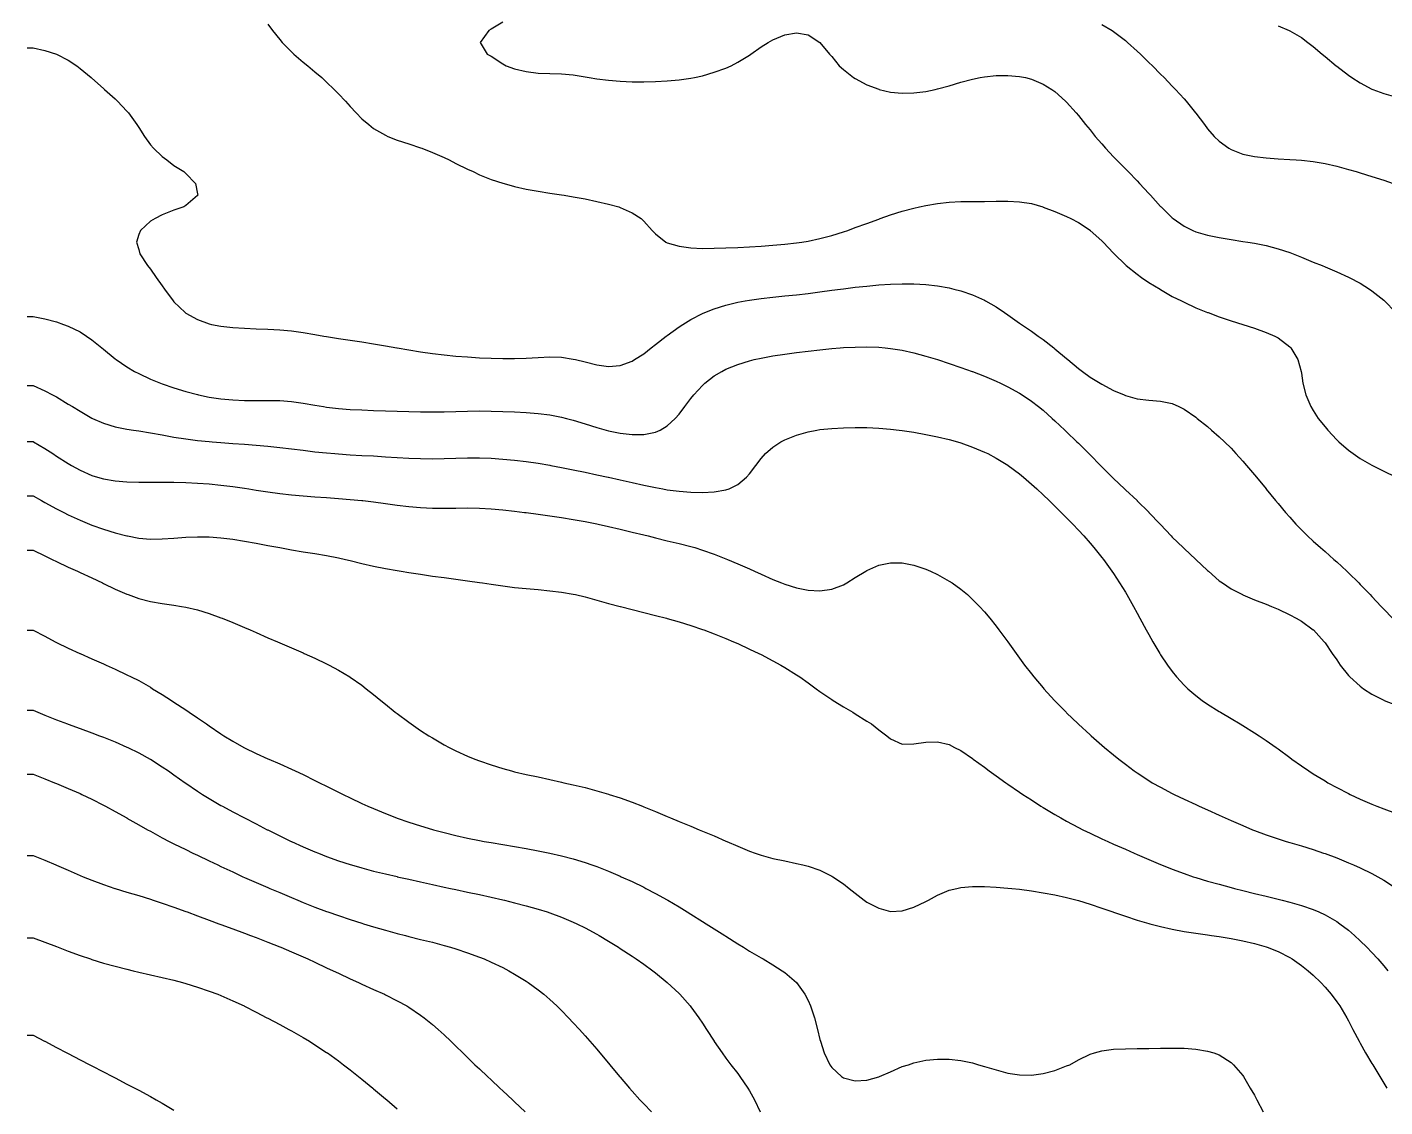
# Model space of a CAD drawing. Header units: inches. Extents: x 2679276 to 2679656, y 1246784 to 1247152.
# Drawn here: x 2679276 to 2679333.8, y 1246928.5 to 1246974.4 of the extents above; entities that cross this region are included whole.
import ezdxf

# ---------------------------------------------------------------- set-up
doc = ezdxf.new("R2010")
doc.units = ezdxf.units.IN
doc.header["$MEASUREMENT"] = 0
for name, color, linetype in [('458', 7, 'Continuous'), ('459', 7, 'Continuous'), ('460', 7, 'Continuous'), ('461', 7, 'Continuous'), ('462', 7, 'Continuous'), ('463', 7, 'Continuous'), ('464', 7, 'Continuous'), ('465', 7, 'Continuous'), ('466', 7, 'Continuous'), ('467', 7, 'Continuous'), ('468', 7, 'Continuous'), ('469', 7, 'Continuous'), ('470', 7, 'Continuous'), ('471', 7, 'Continuous'), ('472', 7, 'Continuous'), ('473', 7, 'Continuous')]:
    doc.layers.add(name, color=color, linetype=linetype)

msp = doc.modelspace()

# ---------------------------------------------------------------- linework, layer by layer
at = {"layer": '458', "elevation": 458}
msp.add_lwpolyline([(2679329.25, 1246974.454), (2679329.729, 1246974.25), (2679329.75, 1246974.241), (2679330.25, 1246973.953), (2679330.518, 1246973.75), (2679330.75, 1246973.576), (2679331.131, 1246973.25), (2679331.25, 1246973.153), (2679331.727, 1246972.75), (2679331.75, 1246972.732), (2679332.25, 1246972.352), (2679332.392, 1246972.25), (2679332.75, 1246972.026), (2679333.25, 1246971.764), (2679333.283, 1246971.75), (2679333.75, 1246971.571), (2679334.25, 1246971.43)], dxfattribs=at)
at = {"layer": '459', "elevation": 459}
msp.add_lwpolyline([(2679321.75, 1246974.514), (2679322.189, 1246974.25), (2679322.25, 1246974.207), (2679322.75, 1246973.826), (2679322.845, 1246973.75), (2679323.25, 1246973.381), (2679323.396, 1246973.25), (2679323.75, 1246972.898), (2679323.906, 1246972.75), (2679324.25, 1246972.398), (2679324.403, 1246972.25), (2679324.75, 1246971.888), (2679324.888, 1246971.75), (2679325.25, 1246971.346), (2679325.338, 1246971.25), (2679325.737, 1246970.75), (2679325.75, 1246970.732), (2679326.117, 1246970.25), (2679326.25, 1246970.075), (2679326.538, 1246969.75), (2679326.75, 1246969.541), (2679327.149, 1246969.25), (2679327.25, 1246969.191), (2679327.75, 1246968.999), (2679328.25, 1246968.89), (2679328.75, 1246968.833), (2679329.25, 1246968.8), (2679329.75, 1246968.771), (2679330.017, 1246968.75), (2679330.25, 1246968.733), (2679330.75, 1246968.676), (2679331.25, 1246968.59), (2679331.75, 1246968.478), (2679332.25, 1246968.347), (2679332.583, 1246968.25), (2679332.75, 1246968.202), (2679333.25, 1246968.046), (2679333.75, 1246967.884), (2679334.158, 1246967.75)], dxfattribs=at)
at = {"layer": '460', "elevation": 460}
msp.add_lwpolyline([(2679296.25, 1246974.613), (2679295.75, 1246974.309), (2679295.648, 1246974.25), (2679295.289, 1246973.75), (2679295.583, 1246973.25), (2679295.75, 1246973.159), (2679296.25, 1246972.838), (2679296.395, 1246972.75), (2679296.75, 1246972.627), (2679297.25, 1246972.505), (2679297.75, 1246972.444), (2679298.25, 1246972.425), (2679298.75, 1246972.415), (2679299.25, 1246972.372), (2679299.75, 1246972.286), (2679299.919, 1246972.25), (2679300.25, 1246972.205), (2679300.75, 1246972.142), (2679301.25, 1246972.097), (2679301.75, 1246972.074), (2679302.25, 1246972.069), (2679302.75, 1246972.08), (2679303.25, 1246972.108), (2679303.75, 1246972.154), (2679304.25, 1246972.222), (2679304.409, 1246972.25), (2679304.75, 1246972.33), (2679305.25, 1246972.477), (2679305.75, 1246972.657), (2679305.965, 1246972.75), (2679306.25, 1246972.905), (2679306.75, 1246973.208), (2679306.811, 1246973.25), (2679307.25, 1246973.556), (2679307.55, 1246973.75), (2679307.75, 1246973.865), (2679308.25, 1246974.069), (2679308.75, 1246974.149), (2679309.25, 1246974.066), (2679309.75, 1246973.75), (2679309.75, 1246973.75), (2679310.15, 1246973.25), (2679310.25, 1246973.143), (2679310.567, 1246972.75), (2679310.75, 1246972.592), (2679311.184, 1246972.25), (2679311.25, 1246972.209), (2679311.75, 1246971.938), (2679312.25, 1246971.755), (2679312.268, 1246971.75), (2679312.75, 1246971.636), (2679313.25, 1246971.589), (2679313.75, 1246971.601), (2679314.25, 1246971.663), (2679314.657, 1246971.75), (2679314.75, 1246971.769), (2679315.25, 1246971.905), (2679315.75, 1246972.053), (2679316.25, 1246972.186), (2679316.565, 1246972.25), (2679316.75, 1246972.286), (2679317.25, 1246972.34), (2679317.75, 1246972.347), (2679318.25, 1246972.302), (2679318.493, 1246972.25), (2679318.75, 1246972.186), (2679319.25, 1246971.976), (2679319.616, 1246971.75), (2679319.75, 1246971.654), (2679320.2, 1246971.25), (2679320.25, 1246971.201), (2679320.651, 1246970.75), (2679320.75, 1246970.636), (2679321.061, 1246970.25), (2679321.25, 1246970.022), (2679321.47, 1246969.75), (2679321.75, 1246969.427), (2679321.902, 1246969.25), (2679322.25, 1246968.88), (2679322.371, 1246968.75), (2679322.75, 1246968.37), (2679322.866, 1246968.25), (2679323.25, 1246967.859), (2679323.354, 1246967.75), (2679323.75, 1246967.323), (2679323.817, 1246967.25), (2679324.25, 1246966.773), (2679324.272, 1246966.75), (2679324.75, 1246966.284), (2679324.793, 1246966.25), (2679325.25, 1246965.93), (2679325.62, 1246965.75), (2679325.75, 1246965.694), (2679326.25, 1246965.545), (2679326.75, 1246965.441), (2679327.25, 1246965.36), (2679327.75, 1246965.284), (2679327.962, 1246965.25), (2679328.25, 1246965.203), (2679328.75, 1246965.103), (2679329.25, 1246964.972), (2679329.75, 1246964.803), (2679329.89, 1246964.75), (2679330.25, 1246964.609), (2679330.75, 1246964.402), (2679331.123, 1246964.25), (2679331.25, 1246964.195), (2679331.75, 1246963.991), (2679332.25, 1246963.762), (2679332.277, 1246963.75), (2679332.75, 1246963.498), (2679333.148, 1246963.25), (2679333.25, 1246963.175), (2679333.75, 1246962.778), (2679333.783, 1246962.75), (2679334.25, 1246962.277)], dxfattribs=at)
at = {"layer": '461', "elevation": 461}
msp.add_lwpolyline([(2679286.25, 1246974.519), (2679286.446, 1246974.25), (2679286.75, 1246973.876), (2679286.859, 1246973.75), (2679287.25, 1246973.35), (2679287.357, 1246973.25), (2679287.75, 1246972.908), (2679287.945, 1246972.75), (2679288.25, 1246972.493), (2679288.539, 1246972.25), (2679288.75, 1246972.054), (2679289.069, 1246971.75), (2679289.25, 1246971.556), (2679289.546, 1246971.25), (2679289.75, 1246971.015), (2679290.013, 1246970.75), (2679290.25, 1246970.497), (2679290.543, 1246970.25), (2679290.75, 1246970.083), (2679291.25, 1246969.795), (2679291.358, 1246969.75), (2679291.75, 1246969.592), (2679292.25, 1246969.426), (2679292.75, 1246969.267), (2679292.797, 1246969.25), (2679293.25, 1246969.068), (2679293.75, 1246968.847), (2679293.967, 1246968.75), (2679294.25, 1246968.599), (2679294.75, 1246968.35), (2679294.982, 1246968.25), (2679295.25, 1246968.115), (2679295.75, 1246967.914), (2679296.25, 1246967.763), (2679296.3, 1246967.75), (2679296.75, 1246967.623), (2679297.25, 1246967.51), (2679297.75, 1246967.418), (2679298.25, 1246967.339), (2679298.75, 1246967.266), (2679298.855, 1246967.25), (2679299.25, 1246967.181), (2679299.75, 1246967.087), (2679300.25, 1246966.986), (2679300.75, 1246966.87), (2679301.194, 1246966.75), (2679301.25, 1246966.73), (2679301.75, 1246966.502), (2679302.134, 1246966.25), (2679302.25, 1246966.142), (2679302.612, 1246965.75), (2679302.75, 1246965.608), (2679303.188, 1246965.25), (2679303.25, 1246965.22), (2679303.75, 1246965.072), (2679304.25, 1246965.007), (2679304.75, 1246964.986), (2679305.25, 1246964.988), (2679305.75, 1246965.003), (2679306.25, 1246965.026), (2679306.75, 1246965.053), (2679307.25, 1246965.082), (2679307.75, 1246965.115), (2679308.25, 1246965.158), (2679308.75, 1246965.215), (2679308.977, 1246965.25), (2679309.25, 1246965.295), (2679309.75, 1246965.404), (2679310.25, 1246965.536), (2679310.75, 1246965.69), (2679310.932, 1246965.75), (2679311.25, 1246965.866), (2679311.75, 1246966.05), (2679312.25, 1246966.231), (2679312.308, 1246966.25), (2679312.75, 1246966.409), (2679313.25, 1246966.569), (2679313.75, 1246966.702), (2679313.985, 1246966.75), (2679314.25, 1246966.812), (2679314.75, 1246966.897), (2679315.25, 1246966.952), (2679315.75, 1246966.979), (2679316.25, 1246966.986), (2679316.75, 1246966.984), (2679317.25, 1246966.988), (2679317.75, 1246966.994), (2679318.25, 1246966.969), (2679318.75, 1246966.887), (2679319.233, 1246966.75), (2679319.25, 1246966.745), (2679319.75, 1246966.553), (2679320.25, 1246966.341), (2679320.423, 1246966.25), (2679320.75, 1246966.087), (2679321.25, 1246965.757), (2679321.258, 1246965.75), (2679321.75, 1246965.304), (2679321.801, 1246965.25), (2679322.25, 1246964.778), (2679322.276, 1246964.75), (2679322.75, 1246964.287), (2679322.791, 1246964.25), (2679323.25, 1246963.881), (2679323.436, 1246963.75), (2679323.75, 1246963.535), (2679324.227, 1246963.25), (2679324.25, 1246963.235), (2679324.75, 1246962.941), (2679325.147, 1246962.75), (2679325.25, 1246962.69), (2679325.75, 1246962.455), (2679326.25, 1246962.26), (2679326.279, 1246962.25), (2679326.75, 1246962.067), (2679327.25, 1246961.898), (2679327.75, 1246961.751), (2679327.753, 1246961.75), (2679328.25, 1246961.586), (2679328.75, 1246961.406), (2679329.115, 1246961.25), (2679329.25, 1246961.172), (2679329.75, 1246960.798), (2679329.802, 1246960.75), (2679330.1, 1246960.25), (2679330.239, 1246959.75), (2679330.25, 1246959.678), (2679330.312, 1246959.25), (2679330.431, 1246958.75), (2679330.648, 1246958.25), (2679330.75, 1246958.083), (2679330.963, 1246957.75), (2679331.25, 1246957.386), (2679331.364, 1246957.25), (2679331.75, 1246956.837), (2679331.843, 1246956.75), (2679332.25, 1246956.395), (2679332.453, 1246956.25), (2679332.75, 1246956.047), (2679333.25, 1246955.76), (2679333.269, 1246955.75), (2679333.75, 1246955.498), (2679334.25, 1246955.262)], dxfattribs=at)
at = {"layer": '462', "elevation": 462}
msp.add_lwpolyline([(2679276, 1246973.512), (2679276.25, 1246973.512), (2679276.75, 1246973.409), (2679277.245, 1246973.25), (2679277.25, 1246973.248), (2679277.75, 1246972.986), (2679278.108, 1246972.75), (2679278.25, 1246972.642), (2679278.722, 1246972.25), (2679278.75, 1246972.226), (2679279.25, 1246971.791), (2679279.296, 1246971.75), (2679279.75, 1246971.344), (2679279.848, 1246971.25), (2679280.25, 1246970.822), (2679280.312, 1246970.75), (2679280.671, 1246970.25), (2679280.75, 1246970.123), (2679280.998, 1246969.75), (2679281.25, 1246969.389), (2679281.375, 1246969.25), (2679281.75, 1246968.89), (2679281.947, 1246968.75), (2679282.25, 1246968.517), (2679282.67, 1246968.25), (2679282.75, 1246968.165), (2679283.171, 1246967.75), (2679283.25, 1246967.303), (2679283.26, 1246967.25), (2679283.25, 1246967.238), (2679282.75, 1246966.808), (2679282.673, 1246966.75), (2679282.25, 1246966.61), (2679281.75, 1246966.414), (2679281.455, 1246966.25), (2679281.25, 1246966.143), (2679280.827, 1246965.75), (2679280.75, 1246965.578), (2679280.659, 1246965.25), (2679280.75, 1246964.933), (2679280.801, 1246964.75), (2679281.13, 1246964.25), (2679281.25, 1246964.097), (2679281.498, 1246963.75), (2679281.75, 1246963.394), (2679281.846, 1246963.25), (2679282.214, 1246962.75), (2679282.25, 1246962.709), (2679282.726, 1246962.25), (2679282.75, 1246962.232), (2679283.25, 1246961.959), (2679283.75, 1246961.773), (2679283.848, 1246961.75), (2679284.25, 1246961.676), (2679284.75, 1246961.621), (2679285.25, 1246961.588), (2679285.75, 1246961.566), (2679286.25, 1246961.546), (2679286.75, 1246961.519), (2679287.25, 1246961.475), (2679287.75, 1246961.408), (2679288.25, 1246961.324), (2679288.636, 1246961.25), (2679288.75, 1246961.232), (2679289.25, 1246961.153), (2679289.75, 1246961.077), (2679290.25, 1246961.002), (2679290.75, 1246960.925), (2679291.25, 1246960.84), (2679291.736, 1246960.75), (2679291.75, 1246960.748), (2679292.25, 1246960.665), (2679292.75, 1246960.584), (2679293.25, 1246960.511), (2679293.75, 1246960.451), (2679294.25, 1246960.402), (2679294.75, 1246960.363), (2679295.25, 1246960.332), (2679295.75, 1246960.309), (2679296.25, 1246960.297), (2679296.75, 1246960.299), (2679297.25, 1246960.319), (2679297.75, 1246960.347), (2679298.25, 1246960.366), (2679298.75, 1246960.35), (2679299.25, 1246960.273), (2679299.342, 1246960.25), (2679299.75, 1246960.151), (2679300.25, 1246960.027), (2679300.75, 1246959.954), (2679301.25, 1246959.997), (2679301.75, 1246960.186), (2679301.852, 1246960.25), (2679302.25, 1246960.502), (2679302.563, 1246960.75), (2679302.75, 1246960.89), (2679303.203, 1246961.25), (2679303.25, 1246961.284), (2679303.75, 1246961.643), (2679303.913, 1246961.75), (2679304.25, 1246961.953), (2679304.75, 1246962.211), (2679304.842, 1246962.25), (2679305.25, 1246962.412), (2679305.75, 1246962.567), (2679306.25, 1246962.69), (2679306.561, 1246962.75), (2679306.75, 1246962.785), (2679307.25, 1246962.856), (2679307.75, 1246962.913), (2679308.25, 1246962.962), (2679308.75, 1246963.012), (2679309.25, 1246963.068), (2679309.75, 1246963.132), (2679310.25, 1246963.2), (2679310.626, 1246963.25), (2679310.75, 1246963.267), (2679311.25, 1246963.329), (2679311.75, 1246963.383), (2679312.25, 1246963.429), (2679312.75, 1246963.462), (2679313.25, 1246963.479), (2679313.75, 1246963.476), (2679314.25, 1246963.448), (2679314.75, 1246963.39), (2679315.25, 1246963.3), (2679315.45, 1246963.25), (2679315.75, 1246963.173), (2679316.25, 1246963.002), (2679316.75, 1246962.779), (2679316.801, 1246962.75), (2679317.25, 1246962.491), (2679317.606, 1246962.25), (2679317.75, 1246962.155), (2679318.25, 1246961.803), (2679318.325, 1246961.75), (2679318.75, 1246961.458), (2679319.041, 1246961.25), (2679319.25, 1246961.102), (2679319.703, 1246960.75), (2679319.75, 1246960.713), (2679320.25, 1246960.295), (2679320.305, 1246960.25), (2679320.75, 1246959.878), (2679320.928, 1246959.75), (2679321.25, 1246959.511), (2679321.676, 1246959.25), (2679321.75, 1246959.202), (2679322.25, 1246958.943), (2679322.696, 1246958.75), (2679322.75, 1246958.723), (2679323.25, 1246958.579), (2679323.75, 1246958.519), (2679324.25, 1246958.479), (2679324.75, 1246958.378), (2679325.034, 1246958.25), (2679325.25, 1246958.149), (2679325.75, 1246957.801), (2679325.81, 1246957.75), (2679326.25, 1246957.399), (2679326.416, 1246957.25), (2679326.75, 1246956.97), (2679326.97, 1246956.75), (2679327.25, 1246956.484), (2679327.457, 1246956.25), (2679327.75, 1246955.931), (2679327.901, 1246955.75), (2679328.25, 1246955.343), (2679328.327, 1246955.25), (2679328.74, 1246954.75), (2679328.75, 1246954.738), (2679329.146, 1246954.25), (2679329.25, 1246954.128), (2679329.565, 1246953.75), (2679329.75, 1246953.543), (2679330.013, 1246953.25), (2679330.25, 1246953.008), (2679330.508, 1246952.75), (2679330.75, 1246952.528), (2679331.058, 1246952.25), (2679331.25, 1246952.084), (2679331.628, 1246951.75), (2679331.75, 1246951.642), (2679332.175, 1246951.25), (2679332.25, 1246951.178), (2679332.685, 1246950.75), (2679332.75, 1246950.683), (2679333.171, 1246950.25), (2679333.25, 1246950.165), (2679333.645, 1246949.75), (2679333.75, 1246949.635), (2679334.124, 1246949.25)], dxfattribs=at)
at = {"layer": '463', "elevation": 463}
msp.add_lwpolyline([(2679276, 1246962.086), (2679276.25, 1246962.086), (2679276.75, 1246961.985), (2679277.25, 1246961.855), (2679277.552, 1246961.75), (2679277.75, 1246961.676), (2679278.25, 1246961.428), (2679278.528, 1246961.25), (2679278.75, 1246961.098), (2679279.181, 1246960.75), (2679279.25, 1246960.695), (2679279.75, 1246960.285), (2679279.794, 1246960.25), (2679280.25, 1246959.938), (2679280.563, 1246959.75), (2679280.75, 1246959.654), (2679281.25, 1246959.425), (2679281.677, 1246959.25), (2679281.75, 1246959.223), (2679282.25, 1246959.051), (2679282.75, 1246958.896), (2679283.25, 1246958.761), (2679283.301, 1246958.75), (2679283.75, 1246958.66), (2679284.25, 1246958.585), (2679284.75, 1246958.537), (2679285.25, 1246958.516), (2679285.75, 1246958.514), (2679286.25, 1246958.516), (2679286.75, 1246958.506), (2679287.25, 1246958.467), (2679287.75, 1246958.397), (2679288.25, 1246958.312), (2679288.62, 1246958.25), (2679288.75, 1246958.23), (2679289.25, 1246958.17), (2679289.75, 1246958.133), (2679290.25, 1246958.11), (2679290.75, 1246958.093), (2679291.25, 1246958.075), (2679291.75, 1246958.055), (2679292.25, 1246958.037), (2679292.75, 1246958.025), (2679293.25, 1246958.026), (2679293.75, 1246958.036), (2679294.25, 1246958.05), (2679294.75, 1246958.062), (2679295.25, 1246958.067), (2679295.75, 1246958.06), (2679296.25, 1246958.045), (2679296.75, 1246958.023), (2679297.25, 1246957.995), (2679297.75, 1246957.956), (2679298.25, 1246957.896), (2679298.75, 1246957.804), (2679298.953, 1246957.75), (2679299.25, 1246957.674), (2679299.75, 1246957.519), (2679300.25, 1246957.362), (2679300.651, 1246957.25), (2679300.75, 1246957.224), (2679301.25, 1246957.126), (2679301.75, 1246957.07), (2679302.25, 1246957.072), (2679302.75, 1246957.164), (2679302.947, 1246957.25), (2679303.25, 1246957.428), (2679303.59, 1246957.75), (2679303.75, 1246957.933), (2679303.991, 1246958.25), (2679304.25, 1246958.59), (2679304.379, 1246958.75), (2679304.75, 1246959.157), (2679304.854, 1246959.25), (2679305.25, 1246959.56), (2679305.573, 1246959.75), (2679305.75, 1246959.844), (2679306.25, 1246960.046), (2679306.75, 1246960.2), (2679306.952, 1246960.25), (2679307.25, 1246960.317), (2679307.75, 1246960.409), (2679308.25, 1246960.484), (2679308.75, 1246960.548), (2679309.25, 1246960.609), (2679309.75, 1246960.668), (2679310.25, 1246960.72), (2679310.61, 1246960.75), (2679310.75, 1246960.761), (2679311.25, 1246960.785), (2679311.75, 1246960.791), (2679312.25, 1246960.774), (2679312.52, 1246960.75), (2679312.75, 1246960.729), (2679313.25, 1246960.65), (2679313.75, 1246960.541), (2679314.25, 1246960.405), (2679314.75, 1246960.251), (2679314.754, 1246960.25), (2679315.25, 1246960.089), (2679315.75, 1246959.922), (2679316.235, 1246959.75), (2679316.25, 1246959.745), (2679316.75, 1246959.553), (2679317.25, 1246959.339), (2679317.433, 1246959.25), (2679317.75, 1246959.098), (2679318.25, 1246958.82), (2679318.357, 1246958.75), (2679318.75, 1246958.489), (2679319.055, 1246958.25), (2679319.25, 1246958.094), (2679319.634, 1246957.75), (2679319.75, 1246957.646), (2679320.169, 1246957.25), (2679320.25, 1246957.173), (2679320.688, 1246956.75), (2679320.75, 1246956.69), (2679321.194, 1246956.25), (2679321.25, 1246956.195), (2679321.691, 1246955.75), (2679321.75, 1246955.69), (2679322.194, 1246955.25), (2679322.25, 1246955.193), (2679322.716, 1246954.75), (2679322.75, 1246954.717), (2679323.249, 1246954.25), (2679323.25, 1246954.249), (2679323.75, 1246953.757), (2679323.757, 1246953.75), (2679324.232, 1246953.25), (2679324.25, 1246953.23), (2679324.707, 1246952.75), (2679324.75, 1246952.703), (2679325.218, 1246952.25), (2679325.25, 1246952.217), (2679325.75, 1246951.751), (2679325.751, 1246951.75), (2679326.25, 1246951.28), (2679326.285, 1246951.25), (2679326.75, 1246950.843), (2679326.883, 1246950.75), (2679327.25, 1246950.499), (2679327.739, 1246950.25), (2679327.75, 1246950.244), (2679328.25, 1246950.036), (2679328.75, 1246949.84), (2679328.973, 1246949.75), (2679329.25, 1246949.63), (2679329.75, 1246949.396), (2679330.02, 1246949.25), (2679330.25, 1246949.116), (2679330.75, 1246948.752), (2679330.753, 1246948.75), (2679331.212, 1246948.25), (2679331.25, 1246948.205), (2679331.56, 1246947.75), (2679331.75, 1246947.478), (2679331.902, 1246947.25), (2679332.25, 1246946.815), (2679332.307, 1246946.75), (2679332.75, 1246946.35), (2679332.885, 1246946.25), (2679333.25, 1246946.015), (2679333.75, 1246945.759), (2679333.77, 1246945.75), (2679334.25, 1246945.558)], dxfattribs=at)
at = {"layer": '464', "elevation": 464}
msp.add_lwpolyline([(2679276, 1246959.152), (2679276.25, 1246959.152), (2679276.75, 1246958.928), (2679277.081, 1246958.75), (2679277.25, 1246958.661), (2679277.75, 1246958.362), (2679277.928, 1246958.25), (2679278.25, 1246958.052), (2679278.75, 1246957.764), (2679278.78, 1246957.75), (2679279.25, 1246957.545), (2679279.75, 1246957.397), (2679280.25, 1246957.295), (2679280.521, 1246957.25), (2679280.75, 1246957.215), (2679281.25, 1246957.133), (2679281.75, 1246957.044), (2679282.25, 1246956.956), (2679282.75, 1246956.876), (2679283.25, 1246956.812), (2679283.75, 1246956.761), (2679283.881, 1246956.75), (2679284.25, 1246956.72), (2679284.75, 1246956.684), (2679285.25, 1246956.649), (2679285.75, 1246956.611), (2679286.25, 1246956.568), (2679286.75, 1246956.516), (2679287.25, 1246956.457), (2679287.75, 1246956.393), (2679288.25, 1246956.332), (2679288.75, 1246956.279), (2679289.094, 1246956.25), (2679289.25, 1246956.237), (2679289.75, 1246956.205), (2679290.25, 1246956.178), (2679290.75, 1246956.151), (2679291.25, 1246956.121), (2679291.75, 1246956.088), (2679292.25, 1246956.058), (2679292.75, 1246956.037), (2679293.25, 1246956.033), (2679293.75, 1246956.044), (2679294.25, 1246956.06), (2679294.75, 1246956.072), (2679295.25, 1246956.071), (2679295.75, 1246956.053), (2679296.25, 1246956.019), (2679296.75, 1246955.971), (2679297.25, 1246955.912), (2679297.75, 1246955.841), (2679298.25, 1246955.759), (2679298.298, 1246955.75), (2679298.75, 1246955.666), (2679299.25, 1246955.566), (2679299.75, 1246955.461), (2679300.25, 1246955.355), (2679300.738, 1246955.25), (2679300.75, 1246955.247), (2679301.25, 1246955.133), (2679301.75, 1246955.018), (2679302.25, 1246954.906), (2679302.75, 1246954.803), (2679303.06, 1246954.75), (2679303.25, 1246954.717), (2679303.75, 1246954.652), (2679304.25, 1246954.61), (2679304.75, 1246954.596), (2679305.25, 1246954.62), (2679305.75, 1246954.706), (2679305.887, 1246954.75), (2679306.25, 1246954.934), (2679306.626, 1246955.25), (2679306.75, 1246955.396), (2679307.019, 1246955.75), (2679307.25, 1246956.039), (2679307.436, 1246956.25), (2679307.75, 1246956.524), (2679308.08, 1246956.75), (2679308.25, 1246956.84), (2679308.75, 1246957.042), (2679309.25, 1246957.182), (2679309.619, 1246957.25), (2679309.75, 1246957.272), (2679310.25, 1246957.324), (2679310.75, 1246957.352), (2679311.25, 1246957.362), (2679311.75, 1246957.356), (2679312.25, 1246957.332), (2679312.75, 1246957.292), (2679313.119, 1246957.25), (2679313.25, 1246957.235), (2679313.75, 1246957.16), (2679314.25, 1246957.071), (2679314.75, 1246956.968), (2679315.25, 1246956.849), (2679315.602, 1246956.75), (2679315.75, 1246956.705), (2679316.25, 1246956.526), (2679316.75, 1246956.319), (2679316.892, 1246956.25), (2679317.25, 1246956.062), (2679317.75, 1246955.759), (2679317.763, 1246955.75), (2679318.25, 1246955.385), (2679318.415, 1246955.25), (2679318.75, 1246954.958), (2679318.98, 1246954.75), (2679319.25, 1246954.496), (2679319.509, 1246954.25), (2679319.75, 1246954.015), (2679320.018, 1246953.75), (2679320.25, 1246953.515), (2679320.508, 1246953.25), (2679320.75, 1246952.994), (2679320.976, 1246952.75), (2679321.25, 1246952.441), (2679321.415, 1246952.25), (2679321.75, 1246951.838), (2679321.819, 1246951.75), (2679322.182, 1246951.25), (2679322.25, 1246951.147), (2679322.506, 1246950.75), (2679322.75, 1246950.351), (2679322.811, 1246950.25), (2679323.093, 1246949.75), (2679323.25, 1246949.463), (2679323.368, 1246949.25), (2679323.64, 1246948.75), (2679323.75, 1246948.551), (2679323.919, 1246948.25), (2679324.215, 1246947.75), (2679324.25, 1246947.695), (2679324.543, 1246947.25), (2679324.75, 1246946.974), (2679324.928, 1246946.75), (2679325.25, 1246946.402), (2679325.405, 1246946.25), (2679325.75, 1246945.955), (2679326.02, 1246945.75), (2679326.25, 1246945.592), (2679326.75, 1246945.279), (2679326.797, 1246945.25), (2679327.25, 1246944.983), (2679327.641, 1246944.75), (2679327.75, 1246944.686), (2679328.25, 1246944.377), (2679328.441, 1246944.25), (2679328.75, 1246944.048), (2679329.165, 1246943.75), (2679329.25, 1246943.691), (2679329.75, 1246943.319), (2679329.841, 1246943.25), (2679330.25, 1246942.961), (2679330.556, 1246942.75), (2679330.75, 1246942.628), (2679331.25, 1246942.324), (2679331.377, 1246942.25), (2679331.75, 1246942.046), (2679332.25, 1246941.785), (2679332.323, 1246941.75), (2679332.75, 1246941.551), (2679333.25, 1246941.332), (2679333.455, 1246941.25), (2679333.75, 1246941.133), (2679334.25, 1246940.951)], dxfattribs=at)
at = {"layer": '465', "elevation": 465}
msp.add_lwpolyline([(2679276, 1246956.761), (2679276.25, 1246956.761), (2679276.269, 1246956.75), (2679276.75, 1246956.47), (2679277.094, 1246956.25), (2679277.25, 1246956.15), (2679277.75, 1246955.829), (2679277.885, 1246955.75), (2679278.25, 1246955.547), (2679278.75, 1246955.323), (2679278.988, 1246955.25), (2679279.25, 1246955.172), (2679279.75, 1246955.087), (2679280.25, 1246955.047), (2679280.75, 1246955.036), (2679281.25, 1246955.037), (2679281.75, 1246955.038), (2679282.25, 1246955.035), (2679282.75, 1246955.023), (2679283.25, 1246954.998), (2679283.75, 1246954.959), (2679284.25, 1246954.909), (2679284.75, 1246954.848), (2679285.25, 1246954.778), (2679285.44, 1246954.75), (2679285.75, 1246954.702), (2679286.25, 1246954.625), (2679286.75, 1246954.555), (2679287.25, 1246954.498), (2679287.75, 1246954.454), (2679288.25, 1246954.418), (2679288.75, 1246954.385), (2679289.25, 1246954.348), (2679289.75, 1246954.305), (2679290.25, 1246954.255), (2679290.293, 1246954.25), (2679290.75, 1246954.193), (2679291.25, 1246954.126), (2679291.75, 1246954.057), (2679292.25, 1246953.997), (2679292.75, 1246953.953), (2679293.25, 1246953.93), (2679293.75, 1246953.928), (2679294.25, 1246953.934), (2679294.75, 1246953.938), (2679295.25, 1246953.927), (2679295.75, 1246953.898), (2679296.25, 1246953.854), (2679296.75, 1246953.8), (2679297.167, 1246953.75), (2679297.25, 1246953.74), (2679297.75, 1246953.673), (2679298.25, 1246953.603), (2679298.75, 1246953.529), (2679299.25, 1246953.448), (2679299.75, 1246953.36), (2679300.25, 1246953.263), (2679300.314, 1246953.25), (2679300.75, 1246953.153), (2679301.25, 1246953.034), (2679301.75, 1246952.913), (2679302.25, 1246952.793), (2679302.43, 1246952.75), (2679302.75, 1246952.67), (2679303.25, 1246952.547), (2679303.75, 1246952.427), (2679304.25, 1246952.299), (2679304.42, 1246952.25), (2679304.75, 1246952.149), (2679305.25, 1246951.974), (2679305.75, 1246951.776), (2679305.813, 1246951.75), (2679306.25, 1246951.561), (2679306.75, 1246951.343), (2679306.962, 1246951.25), (2679307.25, 1246951.119), (2679307.75, 1246950.899), (2679308.118, 1246950.75), (2679308.25, 1246950.696), (2679308.75, 1246950.536), (2679309.25, 1246950.438), (2679309.75, 1246950.417), (2679310.25, 1246950.488), (2679310.75, 1246950.674), (2679310.896, 1246950.75), (2679311.25, 1246950.974), (2679311.699, 1246951.25), (2679311.75, 1246951.282), (2679312.25, 1246951.5), (2679312.75, 1246951.604), (2679313.25, 1246951.601), (2679313.75, 1246951.506), (2679314.25, 1246951.341), (2679314.457, 1246951.25), (2679314.75, 1246951.112), (2679315.25, 1246950.83), (2679315.373, 1246950.75), (2679315.75, 1246950.48), (2679316.024, 1246950.25), (2679316.25, 1246950.046), (2679316.537, 1246949.75), (2679316.75, 1246949.52), (2679316.975, 1246949.25), (2679317.25, 1246948.912), (2679317.371, 1246948.75), (2679317.741, 1246948.25), (2679317.75, 1246948.238), (2679318.098, 1246947.75), (2679318.25, 1246947.546), (2679318.461, 1246947.25), (2679318.75, 1246946.881), (2679318.85, 1246946.75), (2679319.25, 1246946.279), (2679319.275, 1246946.25), (2679319.735, 1246945.75), (2679319.75, 1246945.734), (2679320.226, 1246945.25), (2679320.25, 1246945.227), (2679320.746, 1246944.75), (2679320.75, 1246944.746), (2679321.25, 1246944.288), (2679321.292, 1246944.25), (2679321.75, 1246943.849), (2679321.863, 1246943.75), (2679322.25, 1246943.428), (2679322.466, 1246943.25), (2679322.75, 1246943.032), (2679323.127, 1246942.75), (2679323.25, 1246942.666), (2679323.75, 1246942.341), (2679323.899, 1246942.25), (2679324.25, 1246942.053), (2679324.75, 1246941.79), (2679324.831, 1246941.75), (2679325.25, 1246941.551), (2679325.75, 1246941.319), (2679325.899, 1246941.25), (2679326.25, 1246941.091), (2679326.75, 1246940.863), (2679326.997, 1246940.75), (2679327.25, 1246940.639), (2679327.75, 1246940.423), (2679328.161, 1246940.25), (2679328.25, 1246940.216), (2679328.75, 1246940.031), (2679329.25, 1246939.86), (2679329.593, 1246939.75), (2679329.75, 1246939.704), (2679330.25, 1246939.557), (2679330.75, 1246939.401), (2679331.188, 1246939.25), (2679331.25, 1246939.23), (2679331.75, 1246939.046), (2679332.25, 1246938.843), (2679332.462, 1246938.75), (2679332.75, 1246938.623), (2679333.25, 1246938.381), (2679333.498, 1246938.25), (2679333.75, 1246938.108), (2679334.25, 1246937.779)], dxfattribs=at)
at = {"layer": '466', "elevation": 466}
msp.add_lwpolyline([(2679276, 1246954.451), (2679276.25, 1246954.451), (2679276.613, 1246954.25), (2679276.75, 1246954.176), (2679277.25, 1246953.908), (2679277.558, 1246953.75), (2679277.75, 1246953.653), (2679278.25, 1246953.419), (2679278.659, 1246953.25), (2679278.75, 1246953.212), (2679279.25, 1246953.032), (2679279.75, 1246952.879), (2679280.25, 1246952.753), (2679280.269, 1246952.75), (2679280.75, 1246952.66), (2679281.25, 1246952.617), (2679281.75, 1246952.623), (2679282.25, 1246952.659), (2679282.75, 1246952.697), (2679283.25, 1246952.716), (2679283.75, 1246952.704), (2679284.25, 1246952.666), (2679284.75, 1246952.605), (2679285.25, 1246952.527), (2679285.75, 1246952.437), (2679286.25, 1246952.343), (2679286.75, 1246952.252), (2679286.761, 1246952.25), (2679287.25, 1246952.16), (2679287.75, 1246952.078), (2679288.25, 1246951.997), (2679288.75, 1246951.912), (2679289.25, 1246951.815), (2679289.551, 1246951.75), (2679289.75, 1246951.703), (2679290.25, 1246951.583), (2679290.75, 1246951.468), (2679291.25, 1246951.365), (2679291.75, 1246951.276), (2679291.919, 1246951.25), (2679292.25, 1246951.194), (2679292.75, 1246951.117), (2679293.25, 1246951.044), (2679293.75, 1246950.975), (2679294.25, 1246950.906), (2679294.75, 1246950.837), (2679295.25, 1246950.768), (2679295.379, 1246950.75), (2679295.75, 1246950.693), (2679296.25, 1246950.622), (2679296.75, 1246950.56), (2679297.25, 1246950.508), (2679297.75, 1246950.463), (2679298.25, 1246950.415), (2679298.75, 1246950.353), (2679299.25, 1246950.27), (2679299.348, 1246950.25), (2679299.75, 1246950.151), (2679300.25, 1246950.015), (2679300.75, 1246949.88), (2679301.25, 1246949.753), (2679301.262, 1246949.75), (2679301.75, 1246949.617), (2679302.25, 1246949.49), (2679302.75, 1246949.367), (2679303.22, 1246949.25), (2679303.25, 1246949.242), (2679303.75, 1246949.09), (2679304.25, 1246948.933), (2679304.75, 1246948.768), (2679304.801, 1246948.75), (2679305.25, 1246948.577), (2679305.75, 1246948.38), (2679306.071, 1246948.25), (2679306.25, 1246948.17), (2679306.75, 1246947.937), (2679307.151, 1246947.75), (2679307.25, 1246947.698), (2679307.75, 1246947.43), (2679308.087, 1246947.25), (2679308.25, 1246947.153), (2679308.75, 1246946.844), (2679308.889, 1246946.75), (2679309.25, 1246946.494), (2679309.588, 1246946.25), (2679309.75, 1246946.131), (2679310.25, 1246945.789), (2679310.313, 1246945.75), (2679310.75, 1246945.475), (2679311.148, 1246945.25), (2679311.25, 1246945.186), (2679311.75, 1246944.873), (2679311.941, 1246944.75), (2679312.25, 1246944.504), (2679312.594, 1246944.25), (2679312.75, 1246944.118), (2679313.25, 1246943.894), (2679313.75, 1246943.898), (2679314.25, 1246943.976), (2679314.75, 1246943.992), (2679315.25, 1246943.87), (2679315.474, 1246943.75), (2679315.75, 1246943.613), (2679316.25, 1246943.272), (2679316.278, 1246943.25), (2679316.75, 1246942.904), (2679316.951, 1246942.75), (2679317.25, 1246942.542), (2679317.66, 1246942.25), (2679317.75, 1246942.191), (2679318.25, 1246941.85), (2679318.393, 1246941.75), (2679318.75, 1246941.518), (2679319.159, 1246941.25), (2679319.25, 1246941.196), (2679319.75, 1246940.897), (2679319.998, 1246940.75), (2679320.25, 1246940.613), (2679320.75, 1246940.348), (2679320.941, 1246940.25), (2679321.25, 1246940.101), (2679321.75, 1246939.866), (2679322, 1246939.75), (2679322.25, 1246939.639), (2679322.75, 1246939.416), (2679323.12, 1246939.25), (2679323.25, 1246939.193), (2679323.75, 1246938.977), (2679324.25, 1246938.764), (2679324.284, 1246938.75), (2679324.75, 1246938.567), (2679325.25, 1246938.383), (2679325.637, 1246938.25), (2679325.75, 1246938.214), (2679326.25, 1246938.065), (2679326.75, 1246937.926), (2679327.25, 1246937.791), (2679327.402, 1246937.75), (2679327.75, 1246937.663), (2679328.25, 1246937.539), (2679328.75, 1246937.417), (2679329.25, 1246937.295), (2679329.43, 1246937.25), (2679329.75, 1246937.17), (2679330.25, 1246937.028), (2679330.75, 1246936.854), (2679330.994, 1246936.75), (2679331.25, 1246936.63), (2679331.75, 1246936.34), (2679331.884, 1246936.25), (2679332.25, 1246935.971), (2679332.511, 1246935.75), (2679332.75, 1246935.526), (2679333.031, 1246935.25), (2679333.25, 1246935.022), (2679333.501, 1246934.75), (2679333.75, 1246934.463), (2679333.922, 1246934.25)], dxfattribs=at)
at = {"layer": '467', "elevation": 467}
msp.add_lwpolyline([(2679276, 1246952.148), (2679276.25, 1246952.148), (2679276.75, 1246951.901), (2679277.069, 1246951.75), (2679277.25, 1246951.662), (2679277.75, 1246951.427), (2679278.145, 1246951.25), (2679278.25, 1246951.2), (2679278.75, 1246950.963), (2679279.202, 1246950.75), (2679279.25, 1246950.726), (2679279.75, 1246950.481), (2679280.25, 1246950.268), (2679280.301, 1246950.25), (2679280.75, 1246950.089), (2679281.25, 1246949.96), (2679281.75, 1246949.87), (2679282.25, 1246949.798), (2679282.569, 1246949.75), (2679282.75, 1246949.717), (2679283.25, 1246949.603), (2679283.75, 1246949.45), (2679284.25, 1246949.271), (2679284.306, 1246949.25), (2679284.75, 1246949.06), (2679285.25, 1246948.848), (2679285.493, 1246948.75), (2679285.75, 1246948.634), (2679286.25, 1246948.419), (2679286.652, 1246948.25), (2679286.75, 1246948.206), (2679287.25, 1246947.986), (2679287.75, 1246947.768), (2679287.791, 1246947.75), (2679288.25, 1246947.541), (2679288.75, 1246947.303), (2679288.857, 1246947.25), (2679289.25, 1246947.044), (2679289.741, 1246946.75), (2679289.75, 1246946.745), (2679290.25, 1246946.398), (2679290.438, 1246946.25), (2679290.75, 1246946.006), (2679291.052, 1246945.75), (2679291.25, 1246945.592), (2679291.668, 1246945.25), (2679291.75, 1246945.189), (2679292.25, 1246944.818), (2679292.343, 1246944.75), (2679292.75, 1246944.476), (2679293.094, 1246944.25), (2679293.25, 1246944.155), (2679293.75, 1246943.866), (2679293.962, 1246943.75), (2679294.25, 1246943.608), (2679294.75, 1246943.38), (2679295.057, 1246943.25), (2679295.25, 1246943.179), (2679295.75, 1246943.009), (2679296.25, 1246942.854), (2679296.614, 1246942.75), (2679296.75, 1246942.717), (2679297.25, 1246942.604), (2679297.75, 1246942.496), (2679298.25, 1246942.386), (2679298.75, 1246942.272), (2679298.841, 1246942.25), (2679299.25, 1246942.159), (2679299.75, 1246942.039), (2679300.25, 1246941.907), (2679300.75, 1246941.76), (2679300.781, 1246941.75), (2679301.25, 1246941.604), (2679301.75, 1246941.426), (2679302.191, 1246941.25), (2679302.25, 1246941.227), (2679302.75, 1246941.024), (2679303.25, 1246940.811), (2679303.392, 1246940.75), (2679303.75, 1246940.604), (2679304.25, 1246940.398), (2679304.607, 1246940.25), (2679304.75, 1246940.191), (2679305.25, 1246939.985), (2679305.75, 1246939.766), (2679305.788, 1246939.75), (2679306.25, 1246939.549), (2679306.75, 1246939.338), (2679306.997, 1246939.25), (2679307.25, 1246939.161), (2679307.75, 1246939.028), (2679308.25, 1246938.92), (2679308.75, 1246938.816), (2679309.02, 1246938.75), (2679309.25, 1246938.694), (2679309.75, 1246938.525), (2679310.25, 1246938.279), (2679310.295, 1246938.25), (2679310.75, 1246937.951), (2679310.996, 1246937.75), (2679311.25, 1246937.551), (2679311.628, 1246937.25), (2679311.75, 1246937.167), (2679312.25, 1246936.905), (2679312.75, 1246936.771), (2679313.25, 1246936.793), (2679313.75, 1246936.952), (2679314.25, 1246937.191), (2679314.367, 1246937.25), (2679314.75, 1246937.465), (2679315.25, 1246937.674), (2679315.573, 1246937.75), (2679315.75, 1246937.79), (2679316.25, 1246937.834), (2679316.75, 1246937.831), (2679317.25, 1246937.806), (2679317.75, 1246937.767), (2679317.911, 1246937.75), (2679318.25, 1246937.715), (2679318.75, 1246937.647), (2679319.25, 1246937.565), (2679319.75, 1246937.471), (2679320.25, 1246937.363), (2679320.701, 1246937.25), (2679320.75, 1246937.238), (2679321.25, 1246937.083), (2679321.75, 1246936.914), (2679322.221, 1246936.75), (2679322.25, 1246936.74), (2679322.75, 1246936.566), (2679323.25, 1246936.406), (2679323.75, 1246936.263), (2679323.799, 1246936.25), (2679324.25, 1246936.13), (2679324.75, 1246936.016), (2679325.25, 1246935.922), (2679325.75, 1246935.844), (2679326.25, 1246935.774), (2679326.418, 1246935.75), (2679326.75, 1246935.7), (2679327.25, 1246935.617), (2679327.75, 1246935.521), (2679328.25, 1246935.406), (2679328.75, 1246935.265), (2679328.794, 1246935.25), (2679329.25, 1246935.063), (2679329.75, 1246934.81), (2679329.85, 1246934.75), (2679330.25, 1246934.47), (2679330.53, 1246934.25), (2679330.75, 1246934.055), (2679331.067, 1246933.75), (2679331.25, 1246933.552), (2679331.511, 1246933.25), (2679331.75, 1246932.93), (2679331.878, 1246932.75), (2679332.178, 1246932.25), (2679332.25, 1246932.115), (2679332.441, 1246931.75), (2679332.701, 1246931.25), (2679332.75, 1246931.161), (2679332.977, 1246930.75), (2679333.25, 1246930.303), (2679333.282, 1246930.25), (2679333.581, 1246929.75), (2679333.75, 1246929.466), (2679333.878, 1246929.25)], dxfattribs=at)
at = {"layer": '468', "elevation": 468}
msp.add_lwpolyline([(2679276, 1246948.743), (2679276.25, 1246948.743), (2679276.75, 1246948.478), (2679277.193, 1246948.25), (2679277.25, 1246948.221), (2679277.75, 1246947.98), (2679278.244, 1246947.75), (2679278.25, 1246947.747), (2679278.75, 1246947.526), (2679279.25, 1246947.303), (2679279.367, 1246947.25), (2679279.75, 1246947.081), (2679280.25, 1246946.845), (2679280.433, 1246946.75), (2679280.75, 1246946.593), (2679281.25, 1246946.309), (2679281.343, 1246946.25), (2679281.75, 1246946.004), (2679282.138, 1246945.75), (2679282.25, 1246945.68), (2679282.75, 1246945.349), (2679282.895, 1246945.25), (2679283.25, 1246945.013), (2679283.628, 1246944.75), (2679283.75, 1246944.667), (2679284.25, 1246944.329), (2679284.373, 1246944.25), (2679284.75, 1246944.015), (2679285.22, 1246943.75), (2679285.25, 1246943.733), (2679285.75, 1246943.494), (2679286.25, 1246943.266), (2679286.286, 1246943.25), (2679286.75, 1246943.05), (2679287.25, 1246942.822), (2679287.403, 1246942.75), (2679287.75, 1246942.591), (2679288.25, 1246942.349), (2679288.447, 1246942.25), (2679288.75, 1246942.104), (2679289.25, 1246941.852), (2679289.448, 1246941.75), (2679289.75, 1246941.606), (2679290.25, 1246941.368), (2679290.5, 1246941.25), (2679290.75, 1246941.145), (2679291.25, 1246940.938), (2679291.723, 1246940.75), (2679291.75, 1246940.74), (2679292.25, 1246940.571), (2679292.75, 1246940.412), (2679293.25, 1246940.263), (2679293.298, 1246940.25), (2679293.75, 1246940.133), (2679294.25, 1246940.009), (2679294.75, 1246939.894), (2679295.25, 1246939.789), (2679295.458, 1246939.75), (2679295.75, 1246939.698), (2679296.25, 1246939.616), (2679296.75, 1246939.534), (2679297.25, 1246939.447), (2679297.75, 1246939.354), (2679298.25, 1246939.251), (2679298.255, 1246939.25), (2679298.75, 1246939.139), (2679299.25, 1246939.007), (2679299.75, 1246938.853), (2679300.042, 1246938.75), (2679300.25, 1246938.677), (2679300.75, 1246938.482), (2679301.25, 1246938.268), (2679301.291, 1246938.25), (2679301.75, 1246938.041), (2679302.25, 1246937.798), (2679302.344, 1246937.75), (2679302.75, 1246937.538), (2679303.25, 1246937.26), (2679303.267, 1246937.25), (2679303.75, 1246936.966), (2679304.102, 1246936.75), (2679304.25, 1246936.659), (2679304.75, 1246936.347), (2679304.906, 1246936.25), (2679305.25, 1246936.032), (2679305.699, 1246935.75), (2679305.75, 1246935.717), (2679306.25, 1246935.4), (2679306.5, 1246935.25), (2679306.75, 1246935.088), (2679307.25, 1246934.792), (2679307.328, 1246934.75), (2679307.75, 1246934.497), (2679308.145, 1246934.25), (2679308.25, 1246934.175), (2679308.749, 1246933.75), (2679308.75, 1246933.748), (2679309.113, 1246933.25), (2679309.25, 1246932.988), (2679309.354, 1246932.75), (2679309.514, 1246932.25), (2679309.643, 1246931.75), (2679309.75, 1246931.319), (2679309.769, 1246931.25), (2679309.934, 1246930.75), (2679310.17, 1246930.25), (2679310.25, 1246930.126), (2679310.666, 1246929.75), (2679310.75, 1246929.693), (2679311.25, 1246929.566), (2679311.75, 1246929.598), (2679312.25, 1246929.736), (2679312.289, 1246929.75), (2679312.75, 1246929.951), (2679313.25, 1246930.169), (2679313.515, 1246930.25), (2679313.75, 1246930.335), (2679314.25, 1246930.44), (2679314.75, 1246930.487), (2679315.25, 1246930.484), (2679315.75, 1246930.434), (2679316.25, 1246930.327), (2679316.495, 1246930.25), (2679316.75, 1246930.18), (2679317.25, 1246930.027), (2679317.75, 1246929.896), (2679318.25, 1246929.819), (2679318.75, 1246929.807), (2679319.25, 1246929.871), (2679319.75, 1246930.007), (2679320.25, 1246930.196), (2679320.385, 1246930.25), (2679320.75, 1246930.455), (2679321.25, 1246930.695), (2679321.439, 1246930.75), (2679321.75, 1246930.843), (2679322.25, 1246930.909), (2679322.75, 1246930.928), (2679323.25, 1246930.935), (2679323.75, 1246930.946), (2679324.25, 1246930.956), (2679324.75, 1246930.958), (2679325.25, 1246930.949), (2679325.75, 1246930.914), (2679326.25, 1246930.831), (2679326.515, 1246930.75), (2679326.75, 1246930.663), (2679327.25, 1246930.35), (2679327.353, 1246930.25), (2679327.75, 1246929.795), (2679327.777, 1246929.75), (2679328.067, 1246929.25), (2679328.25, 1246928.955), (2679328.342, 1246928.75), (2679328.621, 1246928.25)], dxfattribs=at)
at = {"layer": '469', "elevation": 469}
msp.add_lwpolyline([(2679276, 1246945.342), (2679276.25, 1246945.342), (2679276.458, 1246945.25), (2679276.75, 1246945.129), (2679277.25, 1246944.929), (2679277.715, 1246944.75), (2679277.75, 1246944.737), (2679278.25, 1246944.555), (2679278.75, 1246944.372), (2679279.073, 1246944.25), (2679279.25, 1246944.183), (2679279.75, 1246943.985), (2679280.25, 1246943.767), (2679280.286, 1246943.75), (2679280.75, 1246943.522), (2679281.24, 1246943.25), (2679281.25, 1246943.244), (2679281.75, 1246942.928), (2679282.015, 1246942.75), (2679282.25, 1246942.586), (2679282.725, 1246942.25), (2679282.75, 1246942.233), (2679283.25, 1246941.89), (2679283.465, 1246941.75), (2679283.75, 1246941.574), (2679284.25, 1246941.284), (2679284.312, 1246941.25), (2679284.75, 1246941.016), (2679285.25, 1246940.753), (2679285.257, 1246940.75), (2679285.75, 1246940.495), (2679286.224, 1246940.25), (2679286.25, 1246940.237), (2679286.75, 1246939.989), (2679287.245, 1246939.75), (2679287.25, 1246939.747), (2679287.75, 1246939.524), (2679288.25, 1246939.309), (2679288.396, 1246939.25), (2679288.75, 1246939.111), (2679289.25, 1246938.93), (2679289.75, 1246938.767), (2679289.806, 1246938.75), (2679290.25, 1246938.622), (2679290.75, 1246938.491), (2679291.25, 1246938.368), (2679291.75, 1246938.252), (2679291.758, 1246938.25), (2679292.25, 1246938.14), (2679292.75, 1246938.029), (2679293.25, 1246937.919), (2679293.75, 1246937.81), (2679294.029, 1246937.75), (2679294.25, 1246937.702), (2679294.75, 1246937.595), (2679295.25, 1246937.488), (2679295.75, 1246937.379), (2679296.25, 1246937.266), (2679296.316, 1246937.25), (2679296.75, 1246937.141), (2679297.25, 1246937.01), (2679297.75, 1246936.87), (2679298.138, 1246936.75), (2679298.25, 1246936.712), (2679298.75, 1246936.527), (2679299.25, 1246936.317), (2679299.394, 1246936.25), (2679299.75, 1246936.071), (2679300.25, 1246935.803), (2679300.344, 1246935.75), (2679300.75, 1246935.506), (2679301.171, 1246935.25), (2679301.25, 1246935.198), (2679301.75, 1246934.87), (2679301.932, 1246934.75), (2679302.25, 1246934.523), (2679302.629, 1246934.25), (2679302.75, 1246934.155), (2679303.249, 1246933.75), (2679303.25, 1246933.749), (2679303.75, 1246933.279), (2679303.78, 1246933.25), (2679304.223, 1246932.75), (2679304.25, 1246932.714), (2679304.593, 1246932.25), (2679304.75, 1246932.013), (2679304.923, 1246931.75), (2679305.24, 1246931.25), (2679305.25, 1246931.236), (2679305.583, 1246930.75), (2679305.75, 1246930.528), (2679305.957, 1246930.25), (2679306.25, 1246929.873), (2679306.338, 1246929.75), (2679306.682, 1246929.25), (2679306.75, 1246929.145), (2679306.964, 1246928.75), (2679307.206, 1246928.25)], dxfattribs=at)
at = {"layer": '470', "elevation": 470}
msp.add_lwpolyline([(2679276, 1246942.609), (2679276.25, 1246942.609), (2679276.75, 1246942.411), (2679277.159, 1246942.25), (2679277.25, 1246942.212), (2679277.75, 1246942.001), (2679278.25, 1246941.784), (2679278.325, 1246941.75), (2679278.75, 1246941.548), (2679279.25, 1246941.296), (2679279.337, 1246941.25), (2679279.75, 1246941.026), (2679280.242, 1246940.75), (2679280.25, 1246940.746), (2679280.75, 1246940.462), (2679281.121, 1246940.25), (2679281.25, 1246940.18), (2679281.75, 1246939.908), (2679282.048, 1246939.75), (2679282.25, 1246939.648), (2679282.75, 1246939.4), (2679283.059, 1246939.25), (2679283.25, 1246939.16), (2679283.75, 1246938.922), (2679284.112, 1246938.75), (2679284.25, 1246938.686), (2679284.75, 1246938.452), (2679285.187, 1246938.25), (2679285.25, 1246938.222), (2679285.75, 1246938), (2679286.25, 1246937.784), (2679286.328, 1246937.75), (2679286.75, 1246937.574), (2679287.25, 1246937.365), (2679287.525, 1246937.25), (2679287.75, 1246937.158), (2679288.25, 1246936.958), (2679288.75, 1246936.768), (2679288.802, 1246936.75), (2679289.25, 1246936.592), (2679289.75, 1246936.428), (2679290.25, 1246936.271), (2679290.322, 1246936.25), (2679290.75, 1246936.119), (2679291.25, 1246935.974), (2679291.75, 1246935.839), (2679292.102, 1246935.75), (2679292.25, 1246935.711), (2679292.75, 1246935.584), (2679293.25, 1246935.457), (2679293.75, 1246935.326), (2679294.023, 1246935.25), (2679294.25, 1246935.181), (2679294.75, 1246935.015), (2679295.25, 1246934.832), (2679295.457, 1246934.75), (2679295.75, 1246934.619), (2679296.25, 1246934.379), (2679296.503, 1246934.25), (2679296.75, 1246934.108), (2679297.25, 1246933.802), (2679297.329, 1246933.75), (2679297.75, 1246933.439), (2679297.992, 1246933.25), (2679298.25, 1246933.024), (2679298.552, 1246932.75), (2679298.75, 1246932.552), (2679299.048, 1246932.25), (2679299.25, 1246932.032), (2679299.51, 1246931.75), (2679299.75, 1246931.479), (2679299.952, 1246931.25), (2679300.25, 1246930.906), (2679300.384, 1246930.75), (2679300.75, 1246930.319), (2679300.807, 1246930.25), (2679301.223, 1246929.75), (2679301.25, 1246929.718), (2679301.64, 1246929.25), (2679301.75, 1246929.126), (2679302.083, 1246928.75), (2679302.25, 1246928.58), (2679302.582, 1246928.25)], dxfattribs=at)
at = {"layer": '471', "elevation": 471}
msp.add_lwpolyline([(2679276, 1246939.145), (2679276.25, 1246939.145), (2679276.75, 1246938.947), (2679277.222, 1246938.75), (2679277.25, 1246938.738), (2679277.75, 1246938.523), (2679278.25, 1246938.306), (2679278.382, 1246938.25), (2679278.75, 1246938.099), (2679279.25, 1246937.912), (2679279.737, 1246937.75), (2679279.75, 1246937.746), (2679280.25, 1246937.593), (2679280.75, 1246937.444), (2679281.25, 1246937.29), (2679281.369, 1246937.25), (2679281.75, 1246937.125), (2679282.25, 1246936.952), (2679282.75, 1246936.774), (2679282.814, 1246936.75), (2679283.25, 1246936.589), (2679283.75, 1246936.402), (2679284.157, 1246936.25), (2679284.25, 1246936.215), (2679284.75, 1246936.027), (2679285.25, 1246935.843), (2679285.504, 1246935.75), (2679285.75, 1246935.657), (2679286.25, 1246935.465), (2679286.75, 1246935.271), (2679286.802, 1246935.25), (2679287.25, 1246935.057), (2679287.75, 1246934.84), (2679287.955, 1246934.75), (2679288.25, 1246934.61), (2679288.75, 1246934.374), (2679289.021, 1246934.25), (2679289.25, 1246934.138), (2679289.75, 1246933.904), (2679290.099, 1246933.75), (2679290.25, 1246933.679), (2679290.75, 1246933.454), (2679291.208, 1246933.25), (2679291.25, 1246933.229), (2679291.75, 1246932.974), (2679292.16, 1246932.75), (2679292.25, 1246932.693), (2679292.75, 1246932.357), (2679292.898, 1246932.25), (2679293.25, 1246931.964), (2679293.498, 1246931.75), (2679293.75, 1246931.517), (2679294.03, 1246931.25), (2679294.25, 1246931.037), (2679294.544, 1246930.75), (2679294.75, 1246930.55), (2679295.063, 1246930.25), (2679295.25, 1246930.073), (2679295.593, 1246929.75), (2679295.75, 1246929.604), (2679296.128, 1246929.25), (2679296.25, 1246929.138), (2679296.664, 1246928.75), (2679296.75, 1246928.672), (2679297.2, 1246928.25)], dxfattribs=at)
at = {"layer": '472', "elevation": 472}
msp.add_lwpolyline([(2679276, 1246935.645), (2679276.25, 1246935.645), (2679276.75, 1246935.463), (2679277.25, 1246935.278), (2679277.326, 1246935.25), (2679277.75, 1246935.086), (2679278.25, 1246934.901), (2679278.697, 1246934.75), (2679278.75, 1246934.732), (2679279.25, 1246934.574), (2679279.75, 1246934.437), (2679280.25, 1246934.312), (2679280.518, 1246934.25), (2679280.75, 1246934.193), (2679281.25, 1246934.077), (2679281.75, 1246933.961), (2679282.25, 1246933.842), (2679282.611, 1246933.75), (2679282.75, 1246933.711), (2679283.25, 1246933.556), (2679283.75, 1246933.385), (2679284.113, 1246933.25), (2679284.25, 1246933.194), (2679284.75, 1246932.973), (2679285.233, 1246932.75), (2679285.25, 1246932.742), (2679285.75, 1246932.483), (2679286.206, 1246932.25), (2679286.25, 1246932.226), (2679286.75, 1246931.958), (2679287.141, 1246931.75), (2679287.25, 1246931.69), (2679287.75, 1246931.405), (2679288.014, 1246931.25), (2679288.25, 1246931.102), (2679288.75, 1246930.776), (2679288.789, 1246930.75), (2679289.25, 1246930.414), (2679289.471, 1246930.25), (2679289.75, 1246930.03), (2679290.102, 1246929.75), (2679290.25, 1246929.629), (2679290.711, 1246929.25), (2679290.75, 1246929.217), (2679291.25, 1246928.799), (2679291.309, 1246928.75), (2679291.75, 1246928.377)], dxfattribs=at)
at = {"layer": '473', "elevation": 473}
msp.add_lwpolyline([(2679276, 1246931.509), (2679276.25, 1246931.509), (2679276.74, 1246931.25), (2679276.75, 1246931.245), (2679277.25, 1246930.981), (2679277.696, 1246930.75), (2679277.75, 1246930.721), (2679278.25, 1246930.463), (2679278.665, 1246930.25), (2679278.75, 1246930.205), (2679279.25, 1246929.947), (2679279.632, 1246929.75), (2679279.75, 1246929.688), (2679280.25, 1246929.428), (2679280.586, 1246929.25), (2679280.75, 1246929.163), (2679281.25, 1246928.89), (2679281.497, 1246928.75), (2679281.75, 1246928.607), (2679282.25, 1246928.319)], dxfattribs=at)

doc.saveas('drawing.dxf')
